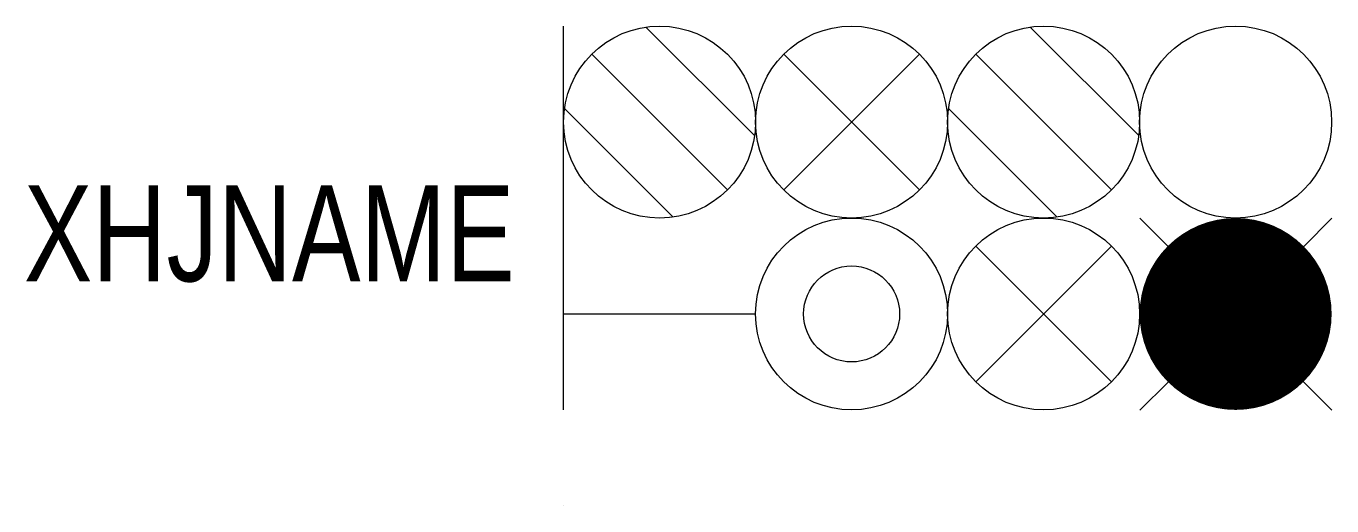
# Model space of a CAD drawing. Header units: inches. Extents: x -11.2 to 16, y 0 to 10.
import ezdxf
from ezdxf.enums import TextEntityAlignment as Align

# ---------------------------------------------------------------- set-up
doc = ezdxf.new("R2010")
doc.units = ezdxf.units.IN
doc.header["$MEASUREMENT"] = 0

msp = doc.modelspace()

# ---------------------------------------------------------------- linework, layer by layer
for p, q in [((0, 2), (0, 10)), ((4.586, 9.414), (7.414, 6.586)), ((4.586, 6.586), (7.414, 9.414)), ((8.586, 2.586), (11.414, 5.414)), ((8.586, 5.414), (11.414, 2.586)), ((0, 4), (4, 4)), ((0, 0.001), (0, -0.001))]:
    msp.add_line(p, q)
at = {"color": 2}
for p, q in [((1.717, 9.98), (3.98, 7.717)), ((9.717, 9.98), (11.98, 7.717)), ((0.586, 9.414), (3.414, 6.586)), ((8.586, 9.414), (11.414, 6.586)), ((0.02, 8.283), (2.283, 6.02)), ((8.02, 8.283), (10.283, 6.02))]:
    msp.add_line(p, q, dxfattribs=at)
at = {"color": 1, "linetype": 'ByBlock', "ltscale": 3}
for p, q in [((12.005, 5.995), (12.586, 5.414)), ((15.419, 5.409), (16.005, 5.995)), ((12.005, 1.995), (12.591, 2.581)), ((15.414, 2.586), (16.005, 1.995))]:
    msp.add_line(p, q, dxfattribs=at)
at = {"color": 1, "const_width": 2}
msp.add_lwpolyline([(13, 4, 1), (15, 4, 1)], format="xyb", close=True, dxfattribs=at)
at = {"color": 2}
for centre in [(2, 8), (10, 8)]:
    msp.add_circle(centre, 2, dxfattribs=at)
for centre, radius in [((6, 8), 2), ((6, 4), 2), ((10, 4), 2), ((6, 4), 1)]:
    msp.add_circle(centre, radius)
at = {"color": 3}
msp.add_circle((14, 8), 2, dxfattribs=at)

# ---------------------------------------------------------------- texts
at = {"width": 0.8}
msp.add_attdef('XHJNAME', text='X', height=2, dxfattribs=at).set_placement((-1.02, 4.68), align=Align.RIGHT)

doc.saveas('drawing.dxf')
